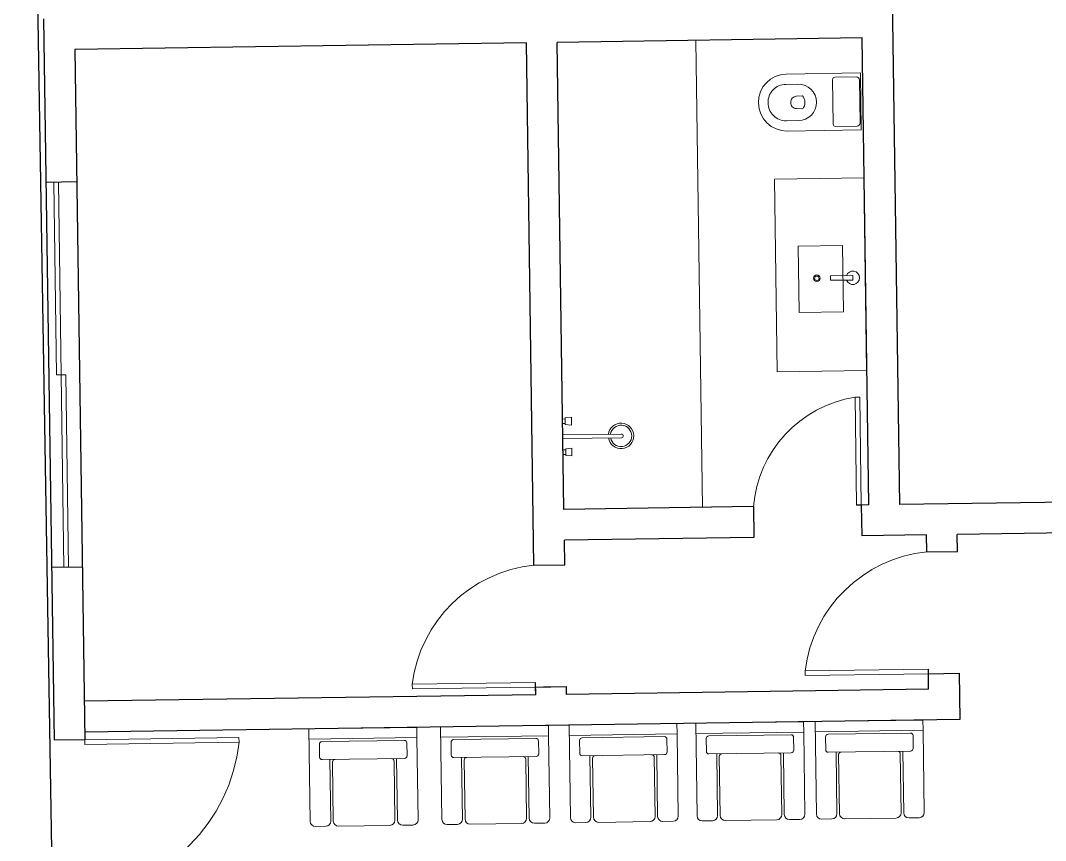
# Model space of a CAD drawing. Header units: metres. Extents: x -71 to 881, y -503 to 661.
# Drawn here: x 200.8 to 207.45, y -240.95 to -235.63 of the extents above; entities that cross this region are included whole.
import ezdxf

# ---------------------------------------------------------------- set-up
doc = ezdxf.new("R2010")
doc.units = ezdxf.units.M
doc.linetypes.add('ACAD_ISO02W100', pattern=[15, 12, -3])
for name, color, linetype, lineweight in [('02. Paredes', 6, 'Continuous', 30), ('03. Esquadria janelas', 2, 'Continuous', 15), ('03. Esquadria Porta', 2, 'Continuous', 15), ('07. Mobiliário', 51, 'Continuous', 5), ('08. Projeção', 1, 'ACAD_ISO02W100', 5)]:
    doc.layers.add(name, color=color, linetype=linetype, lineweight=lineweight)

# ---------------------------------------------------------------- blocks, each defined once
blk = doc.blocks.new('VASO-CAIXA')
at = {"color": 0, "linetype": 'ByBlock'}
blk.add_lwpolyline([(18.5, 0), (18.5, -48.1, -0.412623), (0, -66.5, -0.412623), (-18.5, -48.1), (-18.5, 0), (0, 0), (17.29, 0)], format="xyb", close=True, dxfattribs=at)
at = {"color": 13, "linetype": 'ByBlock'}
for points in [[(14.5, -18.2, 0.333333), (16, -16.7), (16, -2.7, 0.324141), (14, -0.7), (-14, -0.7, 0.324141), (-16, -2.7), (-16, -16.7, 0.333333), (-14.5, -18.2), (0, -18.2)], [(11.8, -40.6, 0.411784), (0, -28.7, 0.411784), (-11.8, -40.6), (-11.8, -48.5, 0.418677), (0, -60.2, 0.418677), (11.8, -48.5)], [(4.3, -37.8, 0.16754), (0, -36.3, 0.16754), (-4.3, -37.8), (-4, -41.8, 0.428571), (0, -45.5, 0.428571), (4, -41.8)]]:
    blk.add_lwpolyline(points, format="xyb", close=True, dxfattribs=at)
blk = doc.blocks.new('TTQ')
for p, q in [((-1.2341, -0.2699), (-1.1341, -0.2699)), ((-0.5091, -0.2699), (-1.0091, -0.2699)), ((-0.3841, -0.2699), (-0.2841, -0.2699)), ((-1.2841, -1.2199), (-1.2841, -0.3199)), ((-1.0841, -0.9199), (-1.0841, -0.3199)), ((-1.0591, -0.8949), (-1.0591, -0.3199)), ((-0.4591, -0.8949), (-0.4591, -0.3199)), ((-0.4341, -0.9199), (-0.4341, -0.3199)), ((-0.2341, -1.1199), (-0.2341, -0.3199)), ((-1.1841, -1.0699), (-1.1841, -0.9449)), ((-0.3575, -0.9199), (-1.1591, -0.9199)), ((-0.3325, -1.0699), (-0.3325, -0.9449)), ((-0.3575, -1.0949), (-1.1591, -1.0949)), ((-0.2341, -1.1199), (-1.2841, -1.1199)), ((-0.2341, -1.2199), (-0.2341, -1.1199)), ((-0.2341, -1.2199), (-1.2841, -1.2199))]:
    blk.add_line(p, q)
for centre, radius, start, end in [((-1.2341, -0.3199), 0.05, 90, 180), ((-1.1341, -0.3199), 0.05, 360, 90), ((-1.0091, -0.3199), 0.05, 90, 180), ((-0.5091, -0.3199), 0.05, 360, 90), ((-0.3841, -0.3199), 0.05, 90, 180), ((-0.2841, -0.3199), 0.05, 360, 90), ((-1.0341, -0.8949), 0.025, 180, 270), ((-0.4841, -0.8949), 0.025, 270, 0), ((-1.1591, -0.9449), 0.025, 90, 180), ((-0.3575, -0.9449), 0.025, 0, 90), ((-1.1591, -1.0699), 0.025, 180, 270), ((-0.3575, -1.0699), 0.025, 270, 0)]:
    blk.add_arc(centre, radius, start, end)

msp = doc.modelspace()

# ---------------------------------------------------------------- linework, layer by layer
for p, q in [((206.3054, -238.7701), (206.2254, -238.7712)), ((201.2162, -240.2437), (201.2166, -240.2737))]:
    msp.add_line(p, q)
msp.add_lwpolyline([(200.7991, -228.6685), (213.5278, -228.4848), (213.8839, -253.1622), (201.2052, -253.3452), (200.7991, -228.6685)])
at = {"layer": '02. Paredes'}
for p, q in [((206.5054, -238.7672), (206.4343, -233.8377)), ((200.9494, -235.6171), (201.0169, -240.2966)), ((206.2617, -235.7404), (204.2819, -235.769)), ((206.3054, -238.7701), (206.2617, -235.7404)), ((204.0819, -235.7719), (201.1522, -235.8141)), ((204.1309, -239.1615), (204.0819, -235.7719)), ((204.3256, -238.7987), (204.2819, -235.769)), ((201.1522, -235.8141), (201.2169, -240.2937)), ((201.1647, -236.6741), (200.9647, -236.6769)), ((205.5555, -238.7809), (204.3256, -238.7987)), ((205.5555, -238.7809), (205.5584, -238.9809)), ((206.3054, -238.7701), (206.2554, -238.7708)), ((206.2554, -238.7708), (206.2583, -238.9708)), ((208.3652, -238.7404), (206.5054, -238.7672)), ((205.5584, -238.9809), (204.3285, -238.9986)), ((204.3308, -239.1586), (204.3285, -238.9986)), ((206.6783, -238.9647), (206.2583, -238.9708)), ((206.6799, -239.0747), (206.6783, -238.9647)), ((208.3681, -238.9403), (206.8783, -238.9618)), ((206.8799, -239.0718), (206.8783, -238.9618)), ((206.6799, -239.0747), (206.8799, -239.0718)), ((201.2007, -239.1738), (201.0008, -239.1767)), ((204.1309, -239.1615), (204.3308, -239.1586)), ((206.6927, -239.9646), (206.6908, -239.8346)), ((206.6913, -239.8646), (206.8913, -239.8617)), ((206.6927, -239.9646), (206.6913, -239.8646)), ((206.8913, -239.8617), (206.8956, -240.1617)), ((204.143, -240.0014), (204.1418, -239.9214)), ((204.143, -240.0014), (201.2133, -240.0437)), ((204.1423, -239.9514), (204.3422, -239.9485)), ((204.1423, -239.9514), (204.3422, -239.9485)), ((204.143, -240.0014), (204.1423, -239.9514)), ((204.1923, -239.9507), (204.3422, -239.9485)), ((204.343, -239.9985), (204.3422, -239.9485)), ((206.6927, -239.9646), (204.343, -239.9985)), ((206.8956, -240.1617), (201.2162, -240.2437)), ((201.2169, -240.2937), (201.0169, -240.2966))]:
    msp.add_line(p, q, dxfattribs=at)
at = {"layer": '03. Esquadria janelas'}
for p, q in [((201.0147, -236.6762), (201.0327, -237.9261)), ((201.0447, -236.6758), (201.0807, -239.1755)), ((201.0327, -237.9261), (201.0927, -237.9252)), ((201.0927, -237.9252), (201.1107, -239.1751))]:
    msp.add_line(p, q, dxfattribs=at)
at = {"layer": '03. Esquadria Porta'}
for points in [[(206.2153, -238.0713), (206.2453, -238.0709), (206.2554, -238.7708), (206.2254, -238.7712)], [(205.8909, -239.8462), (205.8914, -239.8762), (206.6913, -239.8646), (206.6908, -239.8346)], [(203.3419, -239.933), (203.3423, -239.963), (204.1423, -239.9514), (204.1418, -239.9214)], [(202.2172, -240.3092), (202.2168, -240.2792), (201.2169, -240.2937), (201.2173, -240.3237)]]:
    msp.add_lwpolyline(points, close=True, dxfattribs=at)
at = {"layer": '07. Mobiliário'}
for p, q in [((205.2256, -238.7857), (205.1818, -235.756)), ((205.8524, -237.522), (205.8462, -237.09)), ((206.1404, -237.5178), (205.8524, -237.522)), ((204.3342, -238.2053), (204.3741, -238.2013)), ((204.3342, -238.2053), (204.3348, -238.249)), ((204.3741, -238.2013), (204.3748, -238.2512)), ((204.3343, -238.2122), (204.3172, -238.2124)), ((204.3347, -238.2422), (204.3176, -238.2424)), ((204.3348, -238.249), (204.3748, -238.2512)), ((204.6983, -238.3097), (204.3183, -238.3152)), ((204.6987, -238.3341), (204.3187, -238.3395)), ((204.3371, -238.4053), (204.377, -238.4019)), ((204.3377, -238.4489), (204.3371, -238.4053)), ((204.3777, -238.4517), (204.377, -238.4019)), ((204.3372, -238.4121), (204.3201, -238.4123)), ((204.3376, -238.4421), (204.3205, -238.4423)), ((204.3377, -238.4489), (204.3777, -238.4517))]:
    msp.add_line(p, q, dxfattribs=at)
for points in [[(206.2715, -236.6484), (206.2896, -237.8982), (205.7096, -237.9066), (205.6916, -236.6567)], [(205.8462, -237.09), (206.1341, -237.0859), (206.1404, -237.5178), (205.8524, -237.522)], [(206.2007, -237.3105), (206.2003, -237.2818), (206.0554, -237.2839), (206.0558, -237.3126)]]:
    msp.add_lwpolyline(points, close=True, dxfattribs=at)
for radius in [0.0216, 0.0144]:
    msp.add_circle((205.9674, -237.2992), radius, dxfattribs=at)
for centre, radius, start, end in [((206.2005, -237.2962), 0.0432, 200.13375, 161.3595), ((204.6963, -238.3219), 0.0825, 189.30695, 172.34682), ((204.6963, -238.3219), 0.0693, 190.94492, 170.70886), ((204.6985, -238.3219), 0.0122, 270.82689, 90.82689)]:
    msp.add_arc(centre, radius, start, end, dxfattribs=at)
at = {"layer": '08. Projeção'}
for centre, radius, start, end in [((206.3355, -238.8447), 0.7826, 98.83491, 175.32776), ((206.7676, -239.9535), 0.8832, 95.69828, 173.01789), ((204.2186, -240.0403), 0.8832, 95.69828, 173.01789), ((201.1154, -240.1916), 1.1081, 276.00467, 353.90419)]:
    msp.add_arc(centre, radius, start, end, dxfattribs=at)

# ---------------------------------------------------------------- block references
at = {"layer": '07. Mobiliário', "extrusion": (0, 0, -1), "xscale": 0.009999999999999998, "yscale": 0.009999999999999998, "zscale": -0.01, "rotation": 89.1731135351388}
msp.add_blockref('VASO-CAIXA', (-206.2525, -236.1523), dxfattribs=at)
at = {"layer": '07. Mobiliário', "xscale": -0.6665793750000003, "yscale": 0.6665793750000004, "zscale": 0.6665793750000004, "rotation": 180.8190204175254}
for p in [(204.3928, -241.0112), (205.2263, -240.9992), (206.0485, -240.9873), (206.823, -240.9761), (203.5382, -241.0236)]:
    msp.add_blockref('TTQ', p, dxfattribs=at)

doc.saveas('drawing.dxf')
